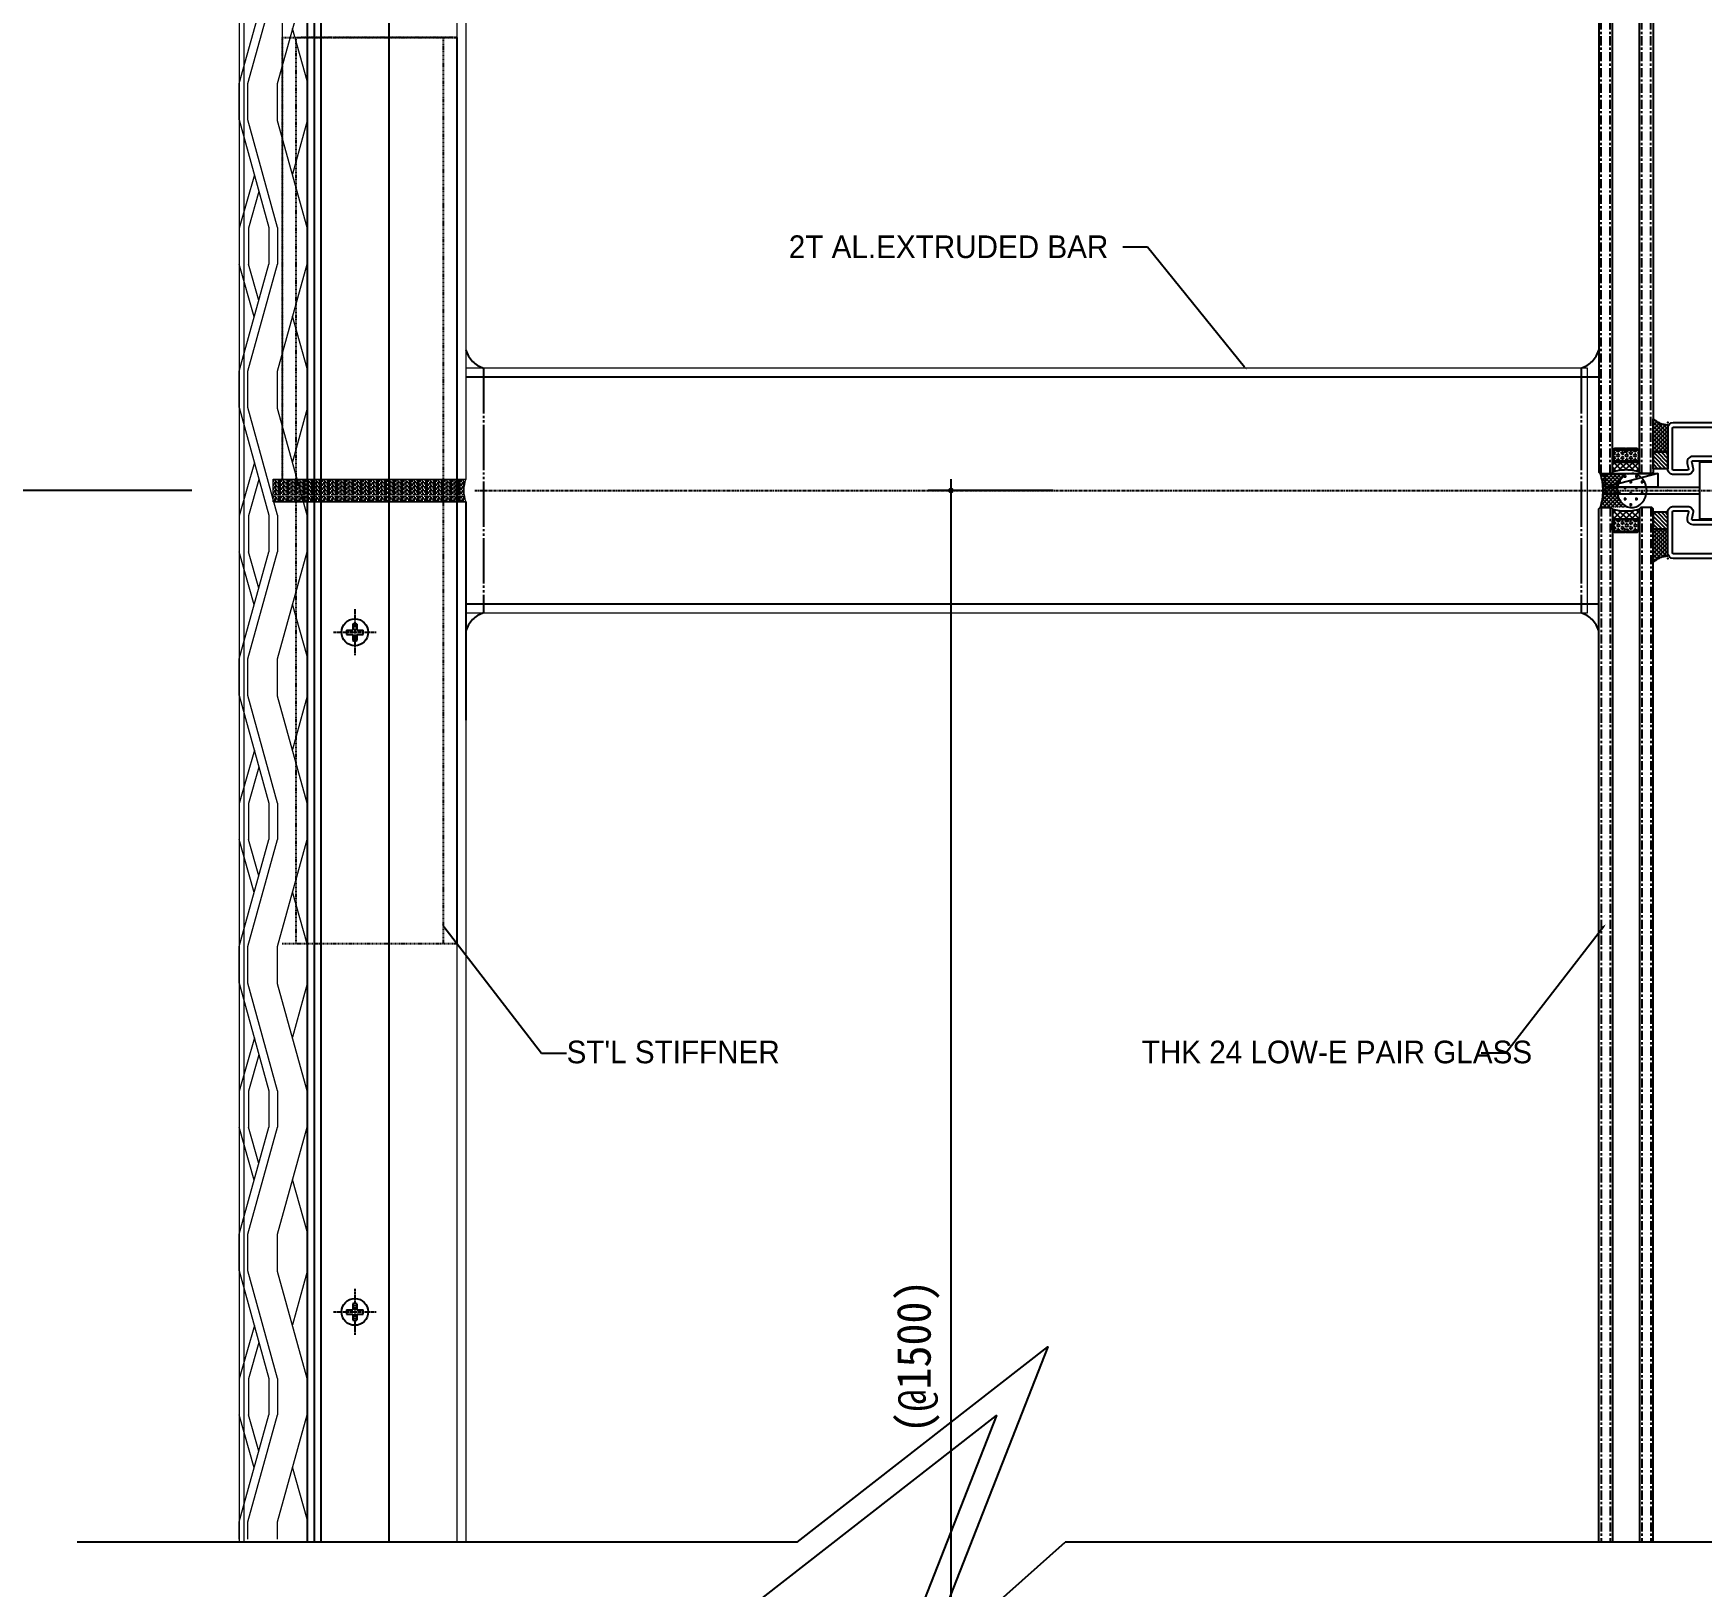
# Model space of a CAD drawing. Header units: millimetres. Extents: x 1664 to 41320, y 4122 to 31095.
# Drawn here: x 7236 to 7972, y 5581 to 6267 of the extents above; entities that cross this region are included whole.
import ezdxf
from ezdxf import colors
from ezdxf.entities.mleader import LeaderData, LeaderLine
from ezdxf.math import Vec2, Vec3

# ---------------------------------------------------------------- set-up
doc = ezdxf.new("R2010")
doc.units = ezdxf.units.MM
for name, pattern in [('CENTER', [7, 4, -1, 1, -1]), ('PHANTOM', [25, 20, -1, 1, -1, 1, -1]), ('단면도_X-REF$0$HID', [2, 1.1, -0.9])]:
    doc.linetypes.add(name, pattern=pattern)
doc.layers.get('DEFPOINTS').update_dxf_attribs({"color": 150})
for name, color, linetype in [('00 GLASS', 4, 'Continuous'), ('3', 3, 'Continuous'), ('6', 6, 'PHANTOM'), ('AL-sheet', 6, 'Continuous'), ('Bolt', 1, 'Continuous'), ('CENTER', 1, 'CENTER'), ('R_S_H', 241, 'Continuous'), ('SE', 2, 'Continuous'), ('단면도_X-REF$0$HIDDEN', 8, '단면도_X-REF$0$HID'), ('진6_유리선', 3, 'Continuous'), ('진7_코킹선', 161, 'Continuous')]:
    doc.layers.add(name, color=color, linetype=linetype)
doc.styles.add('HY헤드라인M', font='H2HDRM.TTF')
doc.styles.add('돋움체', font='')
doc.styles.get('돋움체').set_extended_font_data('DotumChe')
doc.dimstyles.new('NDIM', dxfattribs={"dimscale": 5, "dimtxt": 3, "dimasz": 1.5, "dimexe": 2, "dimexo": 5, "dimgap": 1, "dimtad": 1, "dimdec": 0, "dimrnd": 0.25, "dimzin": 0, "dimdsep": 46, "dimlunit": 6, "dimtxsty": '돋움체', "dimblk1": '_CIDOT', "dimblk2": '_CIDOT', "dimsah": 1, "dimcen": 5, "dimclrd": 7, "dimclre": 7, "dimclrt": 3, "dimadec": 0, "dimazin": 0, "dimtfac": 1, "dimtdec": 0, "dimtix": 1, "dimtmove": 2, "dimatfit": 1, "dimfxl": 1, "dimtolj": 1, "dimtzin": 0, "dimarcsym": 0})
pattern_1 = [(314.999999999999, (7249.622405155398, 5207.884066295988), (-0.8838834764831992, -0.8838834764831695), [])]
pattern_2 = [(314.999999999999, (8105.129495429061, 6115.558848370511), (0.8838834764831993, 0.8838834764831691), []), (44.99999999999903, (8105.129495429061, 6115.558848370511), (-0.8838834764831691, 0.8838834764831993), [])]

# ---------------------------------------------------------------- blocks, each defined once
blk = doc.blocks.new('Roll-150')
at = {"color": 4}
for p, q in [((-78.89783990260914, 28.00000000180444), (-81.41297573223709, 30.00000000180444)), ((-77.32126314542256, 28.00000000180444), (-79.83639897505054, 30.00000000180444)), ((-127.0000000004656, -0.3367001001024619), (-129.0000000004656, 1.253671263868454)), ((-127.0000000004656, -1.590371363970916), (-129.0000000004656, 0)), ((0, -0.3367001001024619), (-2, 1.253671263868454)), ((0, -1.590371363970916), (-2, 0)), ((-81.41297573223709, -30.00000000180444), (-83.9281115618651, -28.00000000180444)), ((-79.83639897505054, -30.00000000180444), (-82.35153480467852, -28.00000000180444))]:
    blk.add_line(p, q, dxfattribs=at)
for points in [[(-150.0000000004656, -9.499999999941792, -0.4142135623743738), (-147.5000000004656, -6.999999999941792), (-141.3433306654915, -7, -0.4892021726990795), (-138.920489031123, -10.11631032370496), (-139.4954852893715, -12.37673793709837, 0.4892021727106832), (-139.0109169625211, -13.00000000186264), (-130.5000000004656, -13.00000000180444, 0.4142135623730951), (-130.0000000004656, -12.50000000180444), (-130.0000000004656, -8.53553390596062, -0.1989123673714676), (-129.2677669534459, -6.767766953038517), (-129.1464466098696, -6.646446609403938, 0.1989123673729725), (-129.0000000004656, -6.292893218807876), (-129.0000000004656, 0), (-129.0000000004656, 6.292893218807876, 0.1989123673729724), (-129.1464466098696, 6.646446609403938), (-129.2677669534459, 6.767766953038517, -0.1989123673725373), (-130.0000000004656, 8.53553390596062), (-130.0000000004656, 12.50000000174623, 0.4142135623730951), (-130.5000000004656, 13.00000000174623), (-139.0109169625211, 13.00000000174623, 0.4892021727106829), (-139.4954852893715, 12.37673793698195), (-138.920489031123, 10.11631032376317, -0.4892021727007652), (-141.3433306654915, 7.000000000058208), (-147.5000000004656, 7, -0.4142135623748001), (-150.0000000004656, 9.5), (-150.0000000004656, 27.50000000174623, -0.4142135623730951), (-147.5000000004656, 30.00000000174623), (-2.5, 30.00000000180444, -0.4142135623730951), (0, 27.50000000180444), (0, -27.50000000180444, -0.4142135623730951), (-2.5, -30.00000000180444), (-147.5000000004656, -30.00000000180444, -0.4142135623730951), (-150.0000000004656, -27.50000000180444)], [(-148.0000000004656, -9.499999999941792, -0.4142135623730951), (-147.5000000004656, -8.999999999941792), (-141.3433306654915, -8.999999999941792, -0.4892021727106832), (-140.8587623386411, -9.623262064706068), (-141.4337585968896, -11.88368967809947, 0.4892021727007651), (-139.0109169625211, -15.00000000180444), (-130.5000000004656, -15.00000000180444, 0.4142135623730951), (-128.0000000004656, -12.50000000180444), (-128.0000000004656, -8.53553390590241, -0.1989123673769838), (-127.8535533910617, -8.181980515364558), (-127.7322330474853, -8.060660171729976, 0.1989123673741419), (-127.0000000004656, -6.292893218807876), (-127.0000000004656, 0), (-127.0000000004656, 6.292893218807876, 0.1989123673730721), (-127.7322330474853, 8.060660171729976), (-127.8535533910617, 8.181980515364558, -0.1989123673729725), (-128.0000000004656, 8.53553390596062), (-128.0000000004656, 12.50000000174623, 0.4142135623730951), (-130.5000000004656, 15.00000000174623), (-139.0109169625211, 15.00000000174623, 0.4892021726987021), (-141.4337585967732, 11.88368967809947), (-140.8587623386411, 9.623262064706068, -0.4892021727275434), (-141.3433306654915, 9), (-147.5000000004656, 9, -0.4142135623730951), (-148.0000000004656, 9.5), (-148.0000000004656, 27.50000000180444, -0.4142135623730951), (-147.5000000004656, 28.00000000180444), (-2.5, 28.00000000180444, -0.4142135623730951), (-2, 27.50000000180444), (-2, -27.50000000180444, -0.4142135623730951), (-2.5, -28.00000000180444), (-147.5000000004656, -28.00000000180444, -0.4142135623730951), (-148.0000000004656, -27.50000000180444)]]:
    blk.add_lwpolyline(points, format="xyb", close=True)
for p in [(-150.0000000004656, 30.00000000174623), (0, 30.00000000180444), (-150.0000000004656, -1.8626451e-09), (-150.0000000004656, -30.00000000186265), (0, -30.00000000180444)]:
    blk.add_point(p)
blk = doc.blocks.new('*X30')
at = {"color": 0}
for p, q in [((17818.89981934505, 2697.128951971457), (17818.49760303383, 2696.896732275897)), ((17818.89981550658, 2695.878954787348), (17818.49760303382, 2696.111172266768)), ((17819.44108138409, 2696.816454787582), (17818.89981550672, 2697.128954787582)), ((17819.44108522256, 2696.191451971226), (17818.89981934519, 2695.878951971225)), ((17819.98235110006, 2695.253951970994), (17819.4410852227, 2694.941451970994)), ((17819.44108574232, 2696.816456703626), (17819.44108574232, 2696.191456703626)), ((17819.44108574232, 2694.941456703626), (17819.44108574232, 2694.316456703627)), ((17819.98234726158, 2697.753954787815), (17819.69236575366, 2697.921375689473)), ((17820.52361313868, 2694.941454787348), (17819.98234726132, 2695.253954787347)), ((17820.27233748578, 2697.921375689475), (17819.98235109979, 2697.753951971457)), ((17821.06487901618, 2695.878954787583), (17820.52361313882, 2696.191454787582)), ((17821.06488285465, 2697.128951971225), (17820.52361697729, 2696.816451971225)), ((17820.52361749733, 2696.816456703626), (17820.52361749733, 2696.191456703626)), ((17820.52361749733, 2694.941456703626), (17820.52361749733, 2694.316456703627)), ((17821.60614489368, 2696.816454787815), (17821.06487901632, 2697.128954787815)), ((17821.60614873216, 2696.191451970994), (17821.0648828548, 2695.878951970994)), ((17821.60614925232, 2696.816456703626), (17821.60614925232, 2696.191456703626)), ((17822.14741460965, 2695.253951970759), (17821.60614873229, 2694.941451970759)), ((17821.60614925232, 2694.941456703626), (17821.60614925232, 2694.316456703627)), ((17822.14741077118, 2697.753954788046), (17821.85742926366, 2697.92137568947)), ((17822.68867664828, 2694.941454787582), (17822.1474107709, 2695.253954787582)), ((17822.43740099579, 2697.921375689475), (17822.14741460938, 2697.753951971225)), ((17823.22994252577, 2695.878954787815), (17822.68867664841, 2696.191454787815)), ((17823.22994636425, 2697.128951970994), (17822.68868048689, 2696.816451970994)), ((17822.68868100732, 2696.816456703626), (17822.68868100732, 2696.191456703626)), ((17822.68868100732, 2694.941456703626), (17822.68868100732, 2694.316456703627)), ((17823.49760303382, 2696.974420921752), (17823.22994252591, 2697.128954788046)), ((17823.49760303383, 2696.033483620913), (17823.22994636438, 2695.878951970759)), ((17818.89981934545, 2693.37895197076), (17818.49760303383, 2693.146732274965)), ((17818.89981934587, 2689.628951970056), (17818.49760303383, 2689.396732274029)), ((17818.89981550578, 2688.378954785947), (17818.49760303383, 2688.611172264899)), ((17819.44108138368, 2693.066454786882), (17818.89981550632, 2693.378954786882)), ((17819.44108138328, 2689.31645478618), (17818.89981550591, 2689.62895478618)), ((17819.44108522337, 2688.691451969825), (17818.899819346, 2688.378951969824)), ((17819.98234726119, 2694.003954787115), (17819.44108138382, 2694.316454787115)), ((17819.98234726078, 2690.253954786413), (17819.44108138342, 2690.566454786413)), ((17819.98235110046, 2691.503951970293), (17819.4410852231, 2691.191451970293)), ((17819.98235110087, 2687.753951969593), (17819.4410852235, 2687.441451969593)), ((17819.44108574232, 2693.066456703626), (17819.44108574232, 2692.921375689475)), ((17819.44108574232, 2691.191456703626), (17819.44108574232, 2690.566456703626)), ((17819.44108574232, 2689.316456703626), (17819.44108574232, 2688.691456703626)), ((17819.44108574232, 2687.441456703626), (17819.44108574232, 2686.921375689475)), ((17820.52361313827, 2691.191454786647), (17819.98234726092, 2691.503954786647)), ((17820.52361313787, 2687.441454785947), (17819.98234726051, 2687.753954785947)), ((17820.52361697756, 2694.31645197076), (17819.98235110019, 2694.003951970759)), ((17820.52361697796, 2690.566451970056), (17819.9823511006, 2690.253951970057)), ((17821.06487901578, 2692.128954786881), (17820.52361313841, 2692.441454786882)), ((17821.06487901537, 2688.37895478618), (17820.52361313801, 2688.691454786181)), ((17821.06488285506, 2693.378951970526), (17820.52361697769, 2693.066451970527)), ((17820.52361749733, 2693.066456703626), (17820.52361749733, 2692.441456703627)), ((17820.52361749733, 2691.191456703626), (17820.52361749733, 2690.566456703626)), ((17821.06488285546, 2689.628951969825), (17820.5236169781, 2689.316451969825)), ((17820.52361749733, 2689.316456703626), (17820.52361749733, 2688.691456703626)), ((17820.52361749733, 2687.441456703626), (17820.52361749733, 2686.921375689475)), ((17821.60614489328, 2693.066454787115), (17821.0648790159, 2693.378954787115)), ((17821.60614489288, 2689.316454786413), (17821.06487901551, 2689.628954786412)), ((17821.60614873256, 2692.441451970293), (17821.0648828552, 2692.128951970293)), ((17821.60614873296, 2688.691451969593), (17821.0648828556, 2688.378951969593)), ((17822.14741077078, 2694.003954787348), (17821.60614489341, 2694.316454787348)), ((17822.14741077037, 2690.253954786647), (17821.60614489301, 2690.566454786647)), ((17821.60614925232, 2693.066456703626), (17821.60614925232, 2692.441456703627)), ((17822.14741461006, 2691.503951970056), (17821.60614873269, 2691.191451970056)), ((17821.60614925232, 2691.191456703626), (17821.60614925232, 2690.566456703626)), ((17821.60614925232, 2689.316456703626), (17821.60614925232, 2688.691456703626)), ((17822.14741461046, 2687.753951969359), (17821.6061487331, 2687.441451969359)), ((17821.60614925232, 2687.441456703626), (17821.60614925232, 2686.921375689475)), ((17822.68867664787, 2691.191454786882), (17822.14741077051, 2691.503954786881)), ((17822.68867664747, 2687.44145478618), (17822.14741077011, 2687.75395478618)), ((17822.68868048715, 2694.316451970527), (17822.14741460979, 2694.003951970527)), ((17822.68868048756, 2690.566451969826), (17822.1474146102, 2690.253951969824)), ((17823.22994252537, 2692.128954787115), (17822.68867664801, 2692.441454787115)), ((17823.22994252497, 2688.378954786413), (17822.68867664761, 2688.691454786413)), ((17823.22994636465, 2693.378951970293), (17822.68868048729, 2693.066451970293)), ((17823.22994636506, 2689.628951969593), (17822.68868048769, 2689.316451969593)), ((17822.68868100732, 2693.066456703626), (17822.68868100732, 2692.441456703627)), ((17822.68868100732, 2691.191456703626), (17822.68868100732, 2690.566456703626)), ((17822.68868100732, 2689.316456703626), (17822.68868100732, 2688.691456703626)), ((17822.68868100732, 2687.441456703626), (17822.68868100732, 2686.921375689475)), ((17823.49760303382, 2693.224420920821), (17823.22994252551, 2693.378954787348)), ((17823.49760303383, 2689.474420919885), (17823.22994252511, 2689.628954786647)), ((17823.49760303383, 2692.283483619978), (17823.22994636479, 2692.128951970057)), ((17823.49760303383, 2688.533483619046), (17823.22994636519, 2688.378951969359))]:
    blk.add_line(p, q, dxfattribs=at)
blk = doc.blocks.new('*X31')
at = {"color": 0}
for p, q in [((17827.57475496673, 2694.634369387332), (17823.78774866458, 2698.421375689475)), ((17824.91285414378, 2698.421375689472), (17823.9552285888, 2697.463750134496)), ((17827.56450457323, 2698.421375689472), (17823.99760303383, 2694.854474150068)), ((17827.77739058635, 2695.98261127314), (17823.99760303383, 2692.202823720621)), ((17827.45091517883, 2692.106558745776), (17823.99760303383, 2695.559870890778)), ((17827.96934567328, 2696.891429110227), (17826.43939909403, 2698.421375689477)), ((17827.54854751672, 2690.450467344614), (17823.51945586158, 2686.421375689472)), ((17827.45730693464, 2693.010877191975), (17823.99760303383, 2689.55117329117)), ((17827.71946493806, 2689.186358557094), (17823.99760303383, 2692.908220461326)), ((17827.83279737623, 2686.421375689477), (17823.99760303383, 2690.256570031877)), ((17825.18114694678, 2686.421375689477), (17823.99760303383, 2687.604919602427)), ((17827.91913492164, 2688.169404320085), (17826.17110629103, 2686.421375689475))]:
    blk.add_line(p, q, dxfattribs=at)
blk = doc.blocks.new('ex-m')
at = {"color": 1, "linetype": 'Continuous', "lineweight": 5}
for p, q in [((592109.9941408614, -469713.6707976235), (592107.0540261461, -469713.6707979612)), ((592125.7272626578, -469713.6707958157), (592109.9941410655, -469718.0457954954)), ((592109.9941408614, -469713.6707976235), (592117.8607018617, -469715.8582956556)), ((592125.7272626578, -469713.6707958157), (592131.1052517401, -469713.6707951979)), ((592146.8383737407, -469718.0457912622), (592131.1052517401, -469713.6707951979)), ((592146.447244298, -469713.6707934351), (592138.7762481209, -469715.8582932526)), ((592149.3873590132, -469713.6707930973), (592146.447244298, -469713.6707934351)), ((592109.9941410655, -469718.0457954954), (592107.05402635, -469718.0457958332)), ((592125.7272628619, -469718.0457936878), (592109.8830301595, -469722.4207933802)), ((592125.7272628619, -469718.0457936878), (592131.105251944, -469718.0457930699)), ((592146.8383739445, -469722.4207891343), (592131.105251944, -469718.0457930699)), ((592149.3873592172, -469718.0457909694), (592146.8383737407, -469718.0457912622)), ((592109.8830302178, -469723.6707927723), (592125.7272629202, -469719.2957930798)), ((592117.96095387, -469721.4402705275), (592125.7828186791, -469723.6707909455)), ((592120.4319609819, -469720.7837368156), (592125.7828186157, -469722.3096129969)), ((592125.7272629202, -469719.2957930798), (592131.1052520022, -469719.2957924619)), ((592146.8383740028, -469723.6707885263), (592131.1052520022, -469719.2957924619)), ((592136.4561096344, -469720.7837349746), (592131.1052521429, -469722.3096123855)), ((592138.8727999473, -469721.4557573874), (592131.1052522064, -469723.670790334)), ((592109.8830301595, -469722.4207933802), (592107.0540265541, -469722.4207937053)), ((592109.8830302178, -469723.6707927723), (592107.0540266123, -469723.6707930973)), ((592125.7828186157, -469722.3096129969), (592128.3607020468, -469722.3096127008)), ((592125.7828186791, -469723.6707909455), (592128.3607021103, -469723.6707906493)), ((592128.3607020468, -469722.3096127008), (592131.1052521429, -469722.3096123855)), ((592128.3607021103, -469723.6707906493), (592131.1052522064, -469723.670790334)), ((592149.3873594211, -469722.4207888414), (592146.8383739445, -469722.4207891343)), ((592149.3873594793, -469723.6707882335), (592146.8383740028, -469723.6707885263))]:
    blk.add_line(p, q, dxfattribs=at)
blk = doc.blocks.new('ST63')
at = {"layer": 'CENTER', "ltscale": 0.2}
for p, q in [((0, 10.14503730471006), (0, -10.14503730471006)), ((-9.394552874501187, 0), (9.39455287450164, 0))]:
    blk.add_line(p, q, dxfattribs=at)
at = {"layer": 'R_S_H'}
for p, q in [((-3.61301794071187, 0.9342934927553868), (-0.9342934927553868, 0.9342934927553868)), ((-0.9342934927553868, 3.61301794071187), (-0.9342934927553868, 0.9342934927553868)), ((0.9342934927553868, 3.61301794071187), (0.9342934927553868, 0.9342934927553868)), ((0.9342934927553868, 0.9342934927553868), (3.61301794071187, 0.9342934927553868)), ((-3.61301794071187, -0.9342934927553868), (-0.9342934927553868, -0.9342934927553868)), ((-0.9342934927553868, -0.9342934927553868), (-0.9342934927553868, -3.61301794071187)), ((0.9342934927553868, -0.9342934927553868), (0.9342934927553868, -3.61301794071187)), ((0.9342934927553868, -0.9342934927553868), (3.61301794071187, -0.9342934927553868))]:
    blk.add_line(p, q, dxfattribs=at)
blk.add_circle((0, 0), 5.917192120781977, dxfattribs=at)
for start, end in [(165.5014340777213, 194.4985659222786), (75.5014340776831, 104.4985659223169), (345.5014340777214, 14.49856592227865), (255.5014340776831, 284.4985659223169)]:
    blk.add_arc((0, 0), 3.731863203617002, start, end, dxfattribs=at)
blk = doc.blocks.new('_CIDOT')
at = {"color": 0, "linetype": 'ByBlock'}
blk.add_line((2, 0), (-1, 0), dxfattribs=at)
at = {"color": 0, "linetype": 'ByBlock', "const_width": 0.5}
blk.add_lwpolyline([(-0.25, 0, 1), (0.25, 0, 1)], format="xyb", close=True, dxfattribs=at)
blk = doc.blocks.new('*D46')
at = {"color": 7, "lineweight": -2, "transparency": 16777216}
for p, q in [((7301.629494246368, 6333.820323788041), (7179.237255739175, 6333.820323788041)), ((7305.639194246363, 6064.958848559243), (7179.237255739175, 6064.958848559243))]:
    blk.add_line(p, q, dxfattribs=at)
at = {"color": 7, "linetype": 'ByBlock', "lineweight": -2, "transparency": 16777216}
blk.add_line((7189.237255739175, 6067.458848559243), (7189.237255739175, 6331.320323788041), dxfattribs=at)
at = {"layer": 'DEFPOINTS', "color": 0, "transparency": 16777216}
for p in [(7189.237255739175, 6333.820323788041), (7326.629494246368, 6333.820323788041), (7330.639194246363, 6064.958848559243)]:
    blk.add_point(p, dxfattribs=at)
at = {"color": 7, "lineweight": -2, "transparency": 16777216, "xscale": 2.5, "yscale": 2.5, "zscale": 2.5}
for p, rotation in [((7189.237255739175, 6333.820323788041), 90), ((7189.237255739175, 6064.958848559243), 270)]:
    blk.add_blockref('_CIDOT', p, dxfattribs=dict(at, rotation=rotation))
at = {"color": 3, "transparency": 16777216, "insert": (7176.477601944233, 6199.389586173644), "char_height": 15, "attachment_point": 5, "rotation": 90, "style": '돋움체'}
blk.add_mtext('\\A1;MODULE DIM.', dxfattribs=at)
blk = doc.blocks.new('*D48')
at = {"color": 7, "lineweight": -2, "transparency": 16777216}
for p, q in [((7305.639194246363, 6064.958848559243), (7179.237255739175, 6064.958848559243)), ((7305.639194246363, 5300.384668042014), (7179.237255739175, 5300.384668042014))]:
    blk.add_line(p, q, dxfattribs=at)
at = {"color": 7, "linetype": 'ByBlock', "lineweight": -2, "transparency": 16777216}
blk.add_line((7189.237255739175, 6062.458848559243), (7189.237255739175, 5302.884668042014), dxfattribs=at)
at = {"layer": 'DEFPOINTS', "color": 0, "transparency": 16777216}
for p in [(7330.639194246363, 6064.958848559243, 14968.37127104608), (7189.237255739175, 5300.384668042014), (7330.639194246363, 5300.384668042014, 14968.37127104608)]:
    blk.add_point(p, dxfattribs=at)
at = {"color": 7, "lineweight": -2, "transparency": 16777216, "xscale": 2.5, "yscale": 2.5, "zscale": 2.5}
for p, rotation in [((7189.237255739175, 6064.958848559243), 90), ((7189.237255739175, 5300.384668042014), 270)]:
    blk.add_blockref('_CIDOT', p, dxfattribs=dict(at, rotation=rotation))
at = {"color": 3, "transparency": 16777216, "insert": (7174.799838961545, 5682.67175830063), "char_height": 15, "attachment_point": 5, "rotation": 90, "style": '돋움체'}
blk.add_mtext('\\A1;MODULE DIM.(2925)', dxfattribs=at)
blk = doc.blocks.new('15CAUK')
at = {"layer": '6'}
h = blk.add_hatch(dxfattribs=at)
h.set_pattern_fill('ANSI37', color=256, scale=10, angle=270, style=0)
h.set_pattern_definition([(315, (-39.66421960466336, -3.6e-15), (0.8838834764831845, 0.8838834764831842), []), (45, (-39.66421960466336, -3.6e-15), (-0.8838834764831842, 0.8838834764831845), [])])
edge = h.paths.add_edge_path()
edge.add_line((7.499999998478912, -14.00000000301921), (7.499999998478912, -3.552713678800501e-15))
edge.add_ellipse((-1.42e-14, -3.6e-15), major_axis=(-7.499999998457496, 5.820769999999998e-11), ratio=0.8632816334245491, start_angle=0, end_angle=180, ccw=False)
edge.add_line((-7.499999999017353, -3.6e-15), (-7.499999999017353, -14.00000000301921))
edge.add_arc((-2.692246e-10, -37.87538817170126), 25.02567002472591, 72.56087857195558, 107.4391214280443, ccw=False)
h = blk.add_hatch(dxfattribs=at)
h.set_pattern_fill('CROSS', color=256, scale=10, style=0)
h.set_pattern_definition([(0, (-9874.389388353935, -462481.7289213051), (2.5, 2.5), [1.25, -3.75]), (90, (-9873.764388353935, -462482.3539213052), (-2.499999999999999, 2.5), [1.25, -3.75])])
edge = h.paths.add_edge_path()
edge.add_ellipse((0, 0), major_axis=(-7.499999998457496, 5.820769999999998e-11), ratio=0.8632816334245491, start_angle=0, end_angle=360)
blk.add_arc((-2.692116e-10, -37.87538817170125), 25.02567002472591, 72.56087857195564, 107.4391214280443, dxfattribs=at)
blk.add_ellipse((0, 0), major_axis=(-7.499999998457496, 5.820769999999998e-11), ratio=0.8632816334245491, dxfattribs=at)
blk = doc.blocks.new('*D55')
at = {"color": 7, "lineweight": -2, "transparency": 16777216}
for p, q in [((7685.849884083476, 6064.958848559243), (7630.723098873375, 6064.958848559243)), ((7685.849884083884, 5300.384668042014), (7630.723098873375, 5300.384668042014))]:
    blk.add_line(p, q, dxfattribs=at)
at = {"color": 7, "linetype": 'ByBlock', "lineweight": -2, "transparency": 16777216}
blk.add_line((7640.723098873375, 6062.458848559243), (7640.723098873375, 5302.884668042014), dxfattribs=at)
at = {"layer": 'DEFPOINTS', "color": 0, "transparency": 16777216}
for p in [(7710.849884083476, 6064.958848559243, 0.5534517333144322), (7640.723098873375, 5300.384668042014), (7710.849884083884, 5300.384668042014, 0.5534517332853284)]:
    blk.add_point(p, dxfattribs=at)
at = {"color": 7, "lineweight": -2, "transparency": 16777216, "xscale": 2.5, "yscale": 2.5, "zscale": 2.5}
for p, rotation in [((7640.723098873375, 6064.958848559243), 90), ((7640.723098873375, 5300.384668042014), 270)]:
    blk.add_blockref('_CIDOT', p, dxfattribs=dict(at, rotation=rotation))
at = {"color": 3, "transparency": 16777216, "insert": (7626.285682095745, 5682.671758300629), "char_height": 15, "attachment_point": 5, "rotation": 90, "style": '돋움체'}
blk.add_mtext('\\A1;(@1500)', dxfattribs=at)

msp = doc.modelspace()

# ---------------------------------------------------------------- hatches: boundary and pattern name
h = msp.add_hatch()
h.set_pattern_fill('ANSI31', color=3, scale=10, angle=-1.0051e-12, style=0)
h.set_pattern_definition(pattern_1)
h.paths.add_polyline_path([(7950.629494370991, 6074.558848553515), (7950.629494369186, 6081.95884880779), (7957.129494448611, 6081.958848808023), (7957.12949445027, 6074.558848553399)])
h = msp.add_hatch()
h.set_pattern_fill('ANSI31', color=3, scale=10, angle=-1.0051e-12, style=0)
h.set_pattern_definition(pattern_1)
h.paths.add_polyline_path([(7950.629494364763, 6055.358848578009), (7950.629494358156, 6047.958848323851), (7957.12949443758, 6047.958848319427), (7957.129494444071, 6055.358848573935)])
at = {"layer": '6'}
h = msp.add_hatch(dxfattribs=at)
h.set_pattern_fill('ANSI37', color=6, scale=10, angle=-90.000000000001, style=0)
h.set_pattern_definition(pattern_2)
edge = h.paths.add_edge_path()
edge.add_line((7957.129494448785, 6093.958848553189), (7957.129495429061, 6081.958848553539))
edge.add_line((7957.129495429061, 6081.958848553539), (7950.629495349694, 6081.958848553306))
edge.add_line((7950.629495349694, 6081.958848553306), (7950.629494188481, 6096.623978948632))
edge.add_arc((7957.663735501363, 6104.520819079891), 10.57547327102274, 228.3064179972817, 267.1043573254035)
h = msp.add_hatch(dxfattribs=at)
h.set_pattern_fill('ANSI37', color=6, scale=10, angle=-90.000000000001, style=0)
h.set_pattern_definition(pattern_2)
edge = h.paths.add_edge_path()
edge.add_line((7957.129494429955, 6035.958848574144), (7957.129495418088, 6047.958848573795))
edge.add_line((7957.129495418088, 6047.958848573795), (7950.629495338664, 6047.958848578219))
edge.add_line((7950.629495338664, 6047.958848578219), (7950.629494167963, 6033.293718182893))
edge.add_arc((7957.66373547578, 6025.396878047093), 10.57547327102525, 92.89564263765118, 131.6935819657525, ccw=False)
at = {"layer": 'SE', "lineweight": 13}
h = msp.add_hatch(dxfattribs=at)
h.set_pattern_fill('GOST_WOOD', color=0, scale=0.3, angle=90)
h.set_pattern_definition([(180, (-255847.3918671463, -708565.8274214143), (2e-16, 1.799999999999999), [3, -0.6]), (180, (-255846.7918671463, -708565.2274214143), (2e-16, 1.799999999999999), [1.799999999999999, -0.45, 0.9, -0.45]), (180, (-255845.8918671463, -708564.6274214144), (2e-16, 1.799999999999999), [3, -0.6])])
edge = h.paths.add_edge_path()
edge.add_arc((7440.348233114764, 6064.958848559592), 14.60154873362099, 159.9750426700162, 200.0249573314277)
edge.add_line((7426.629442154266, 6059.958848559243), (7341.62952279027, 6059.958848559243))
edge.add_line((7341.62952279027, 6059.958848559243), (7341.62952279027, 6069.958848559243))
edge.add_line((7341.62952279027, 6069.958848559243), (7426.629442154179, 6069.958848559243))

# ---------------------------------------------------------------- linework, layer by layer
at = {"color": 1, "linetype": 'Continuous', "lineweight": 5}
for p, q in [((7326.62950150399, 6244.660380084246, 6.05686450988891), (7339.754489697207, 6291.859746086357, 6.05686450988891)), ((7330.379499679966, 6244.660380259334, 6.05686450988891), (7343.504487873182, 6291.85974626098, 6.05686450988891)), ((7343.504493296477, 6244.660380870864, 6.05686450988891), (7356.629481489199, 6291.859746872742, 6.05686450988891)), ((7356.629486777656, 6245.833769199151, 6.05686450988891), (7350.06698732507, 6268.846757730065, 6.05686450988891)), ((7326.62950238246, 6237.013423654895, 6.05686450988891), (7326.62950150399, 6244.660380084246, 6.05686450988891)), ((7330.379500558669, 6237.013423829751, 6.05686450988891), (7330.379499679966, 6244.660380259334, 6.05686450988891)), ((7343.504494174686, 6237.013424441513, 6.05686450988891), (7343.504493296477, 6244.660380870864, 6.05686450988891)), ((7356.629487790993, 6237.013425053392, 6.05686450988891), (7356.629486777656, 6245.833769199151, 6.05686450988891))]:
    msp.add_line(p, q, dxfattribs=at)
at = {"color": 3}
msp.add_line((7952.629494370991, 6072.458848558661, -2.439320819953275), (7929.629494384757, 6066.458848554819, -2.439320819953275), dxfattribs=at)
at = {"color": 1, "linetype": 'CENTER', "ltscale": 0.3}
msp.add_line((7430.629494373872, 6064.958848559127, 0.5534517332731781), (8310.401249545987, 6064.958848559127, 0.5534517332731781), dxfattribs=at)
at = {"color": 8}
for p, q in [((7572.823729769687, 5600.647040169166, -2.765657166203645), (7255.093093724758, 5600.647040169166, -2.439320819953275)), ((8310.401249545987, 5600.647040168817, -4.03373525560317), (7691.146461532462, 5600.647040169166, -2.969083192083276))]:
    msp.add_line(p, q, dxfattribs=at)
at = {"color": 3, "elevation": -2.439320819953275}
for points in [[(7950.629494370991, 6074.558848553515), (7950.629494369186, 6081.95884880779), (7957.129494448611, 6081.958848808023), (7957.12949445027, 6074.558848553399)], [(7929.629494370874, 6072.458848558661), (7952.629494370991, 6072.458848558661), (7952.629494371165, 6066.458848553539), (7929.629494371165, 6066.458848556333)], [(7950.629494364763, 6055.358848578009), (7950.629494358156, 6047.958848323851), (7957.12949443758, 6047.958848319427), (7957.129494444071, 6055.358848573935)]]:
    msp.add_lwpolyline(points, close=True, dxfattribs=at)
at = {"color": 8, "elevation": -2.793629926679326}
for points in [[(7572.823729769687, 5600.647040169166), (7683.549588508158, 5686.919080393101), (7627.415310943685, 5543.971257748028), (7691.146461532462, 5600.647040169166)], [(7548.792599378485, 5569.246143270579), (7660.897196781687, 5656.592427568223), (7602.831846412078, 5508.727063185248), (7670.884733229683, 5569.246143270579)]]:
    msp.add_lwpolyline(points, dxfattribs=at)
at = {"layer": '00 GLASS', "elevation": -2.439320819953275}
for points in [[(7926.629494371107, 6333.820323788041), (7926.629494370991, 6073.058848558871), (7927.229494371113, 6072.458848558545), (7932.029494370781, 6072.458848558661), (7932.629494370991, 6073.058848558521), (7932.629494370874, 6333.820323788041)], [(7950.629494371282, 6333.820323788041), (7950.629494370874, 6073.058848558871), (7950.029494370869, 6072.458848558661), (7945.229494370968, 6072.458848558661), (7944.629494370991, 6073.058848558871), (7944.629494370991, 6333.820323788041)], [(7926.629494370991, 5600.647040169166), (7926.629494370991, 6056.858848558684), (7927.229494371113, 6057.458848558661), (7932.029494370781, 6057.458848558661), (7932.629494370991, 6056.858848558801), (7932.629494370991, 5600.647040169166)], [(7950.629494371107, 5600.647040169166), (7950.629494370874, 6056.858848558684), (7950.029494370869, 6057.458848558661), (7945.229494370968, 6057.458848558661), (7944.629494370991, 6056.858848558684), (7944.629494370991, 5600.647040169166)]]:
    msp.add_lwpolyline(points, dxfattribs=at)
at = {"layer": '3', "color": 3}
for p, q in [((7422.639194245869, 6264.958848559127, 6.05686450988891), (7422.639194246305, 5864.958848559243, 6.05686450988891)), ((7926.629494370991, 6114.958848559592, 6.05686450988891), (7426.639194246363, 6114.95884855901, 6.05686450988891)), ((7929.629494384757, 6066.458848554819, -2.439320819953275), (7929.629494384757, 6063.458848558777, -2.439320819953275)), ((7426.639194246363, 6014.958848558777, 6.056864509883453), (7926.629494370991, 6014.958848559243, 6.056864509883453))]:
    msp.add_line(p, q, dxfattribs=at)
at = {"layer": '3', "color": 0}
msp.add_line((7426.629442154266, 6059.958848559476, 6.944565052114411), (7426.629442154266, 5963.521121411064, 7.176788697261728), dxfattribs=at)
at = {"layer": '3', "color": 3, "elevation": -2.439320819953275}
msp.add_lwpolyline([(7971.129494426754, 6052.458848601851), (7977.129494403791, 6052.458848601851), (7977.129494430596, 6077.458848601967), (7971.129494453471, 6077.458848601967)], close=True, dxfattribs=at)
for points in [[(7929.629494384757, 6066.458848554819), (7971.129494444507, 6066.458848554819)], [(7929.629494384699, 6063.458848558777), (7971.129494435863, 6063.458848558545)]]:
    msp.add_lwpolyline(points, dxfattribs=at)
at = {"layer": '6'}
for p, q in [((7434.461403981502, 6118.95884855901, 6.05686450988891), (7434.461403981677, 6010.958848558777, 6.056864509925508)), ((7918.807284635794, 6118.958848559476, 6.056864509897423), (7918.807284635794, 6010.958848559243, 0.163699040802301))]:
    msp.add_line(p, q, dxfattribs=at)
at = {"layer": '6', "color": 6, "elevation": -2.439320819953275}
for points in [[(7957.129494448785, 6093.958848553189), (7957.129495429061, 6081.958848553539), (7950.629495349694, 6081.958848553306), (7950.629494188481, 6096.623978948632, 0.170923876273596)], [(7957.129494429955, 6035.958848574144), (7957.129495418088, 6047.958848573795), (7950.629495338664, 6047.958848578219), (7950.629494167963, 6033.293718182893, -0.170923876273596)]]:
    msp.add_lwpolyline(points, format="xyb", close=True, dxfattribs=at)
at = {"layer": '6'}
for centre, radius, start, end in [((7438.055317345872, 6130.320117236293, 6.05686450988891), 11.91615035281321, 196.6570067514636, 252.4462596041434), ((7915.213371271366, 6130.320117236759, 6.056864509897423), 11.91615035281321, 287.5537403958567, 343.3429932485364), ((7938.629494370991, 6054.570879049195, -2.439320819953275), 19.43720701599341, 72.01991984787875, 107.9800801552856), ((7938.629494370991, 6075.34681806801, -2.439320819953275), 19.43720701599341, 252.0199198447144, 287.9800801521212), ((7438.055317345988, 5999.597579881611, 6.056864509925508), 11.91615035281321, 107.5537403958566, 163.3429932485364), ((7915.213371271482, 5999.597579881844, 0.163699040802301), 11.91615035281321, 16.65700675146362, 72.44625960414339)]:
    msp.add_arc(centre, radius, start, end, dxfattribs=at)
at = {"layer": 'AL-sheet', "ltscale": 110}
msp.add_line((7356.629448178875, 6333.820323788157, 6.05686450988891), (7356.629519623802, 5600.647040169166, 6.05686450988891), dxfattribs=at)
at = {"layer": 'Bolt'}
for p, q in [((7359.62947319938, 6333.820323788157, 6.219620652448285), (7359.62947319938, 5600.647040169166, 6.219620652448285)), ((7362.62947319938, 6333.820323788157, 6.219620652448285), (7362.629473199264, 5600.647040169166, 6.219620652448285)), ((7392.629504244174, 6333.820323788157, 6.219620652448285), (7392.629504244058, 5600.647040169166, 6.219620652448285))]:
    msp.add_line(p, q, dxfattribs=at)
at = {"layer": 'SE', "color": 0, "lineweight": 13}
for p, q in [((7326.629494246368, 6333.820323788041, 6.05686450988891), (7326.629494246368, 5600.647040169166, 6.05686450988891)), ((7328.629465702263, 6333.820323788041, 6.05686450988891), (7328.629465702263, 5600.647040169166, 6.05686450988891)), ((7345.629662005795, 6333.820323788041, 6.05686450988891), (7345.629662005795, 6069.958848559243, 6.05686450988891)), ((7422.639194246305, 6333.820323788041, 6.05686450988891), (7422.639194246305, 5600.647040169166, 6.05686450988891)), ((7426.639194246363, 6333.820323788041, 6.05686450988891), (7426.639194246363, 6069.958848559476, 6.05686450988891)), ((7921.629494370991, 6118.958848559476, 6.05686450988891), (7426.639194246363, 6118.95884855901, 6.05686450988891)), ((7921.629494370991, 6010.958848559243, 0.163699040802301), (7921.629494370991, 6118.958848559476, 6.056864509926527)), ((7341.62952279027, 6069.958848559243, 6.05686450988891), (7426.639194246363, 6069.958848559476, 6.05686450988891)), ((7341.62952279027, 6059.958848559243, 6.05686450988891), (7426.639194246363, 6059.958848559243, 6.05686450988891)), ((7426.639194246363, 6059.958848559476, 6.05686450988891), (7426.639194246363, 5600.647040169166, 6.05686450988891)), ((7426.639194246363, 6010.958848558777, 6.056864509883453), (7921.629494370991, 6010.958848559243, 6.056864509883453))]:
    msp.add_line(p, q, dxfattribs=at)
at = {"layer": 'SE', "color": 0, "lineweight": 13, "elevation": 6.05686450988891}
msp.add_lwpolyline([(7426.629442154266, 6059.958848559243), (7341.62952279027, 6059.958848559243), (7341.62952279027, 6069.958848559243), (7426.629442154179, 6069.958848559243)], dxfattribs=at)
at = {"layer": 'SE', "color": 0, "lineweight": 13}
msp.add_arc((7440.357985206891, 6064.958848559592, 6.05686450988891), 14.60154873346714, 159.9750426703714, 200.0249573296286, dxfattribs=at)
at = {"layer": '단면도_X-REF$0$HIDDEN', "ltscale": 0.3}
for p, q in [((7345.629662005795, 6264.958848559127, 6.05686450988891), (7422.639194246363, 6264.958848559127, 6.05686450988891)), ((7345.629662005795, 6264.860843555598, 6.05686450988891), (7345.629662005795, 6069.958848559243, 6.05686450988891)), ((7351.629662005795, 6264.860843555598, 6.05686450988891), (7351.629662005795, 5864.958848559127, 6.05686450988891)), ((7422.639194246305, 6264.958848559127, 6.05686450988891), (7353.62952279027, 6264.958848559243, 6.05686450988891)), ((7416.639194245869, 6264.958848559127, 6.05686450988891), (7416.639194246305, 5864.958848559243, 6.05686450988891)), ((7345.629662005795, 5864.958848559243, 6.05686450988891), (7422.639194246363, 5864.958848559243, 6.05686450988891))]:
    msp.add_line(p, q, dxfattribs=at)
at = {"layer": '진6_유리선', "color": 8, "linetype": 'CENTER'}
for p, q in [((7927.629494370787, 6072.458848558777, -2.439320819953275), (7927.629494371107, 6333.820323788041, -7.467591811385058)), ((7931.629494370991, 6072.458848558777, -2.439320819953275), (7931.629494370991, 6333.820323788041, -7.467591811385058)), ((7945.629494370991, 6072.458848558545, -2.439320819953275), (7945.629494371107, 6333.820323788041, -7.467591811385058)), ((7949.629494370874, 6072.458848558661, -2.439320819953275), (7949.629494370991, 6333.820323788041, -7.467591811385058)), ((7927.629494370787, 6057.458848558545, -2.439320819953275), (7927.629494370874, 5600.647040169166, -4.319949536452813)), ((7931.629494370991, 6057.458848558545, -2.439320819953275), (7931.629494370991, 5600.647040169166, -4.319949536452813)), ((7945.629494370991, 6057.458848558661, -2.439320819953275), (7945.629494370991, 5600.647040169166, -4.319949536453414)), ((7949.629494370874, 6057.458848558661, -2.439320819953275), (7949.629494370874, 5600.647040168817, -4.319949536453594))]:
    msp.add_line(p, q, dxfattribs=at)
at = {"layer": '진7_코킹선', "elevation": -2.439320819953275}
for points in [[(7932.629494370991, 6078.458848558661), (7933.629494370991, 6077.458848558661), (7943.629494370874, 6077.458848558661), (7944.629494370991, 6078.458848558661), (7944.629494370991, 6082.458848558545), (7943.629494370991, 6083.458848558777), (7938.929494370979, 6083.458848558545, 0.4142135623695433), (7938.629494370991, 6083.158848558731, 0.4142135623695433), (7938.329494370973, 6083.458848558545), (7933.629494370991, 6083.458848558545), (7932.629494370874, 6082.458848558777)], [(7932.629494370991, 6051.458848558661), (7933.629494370991, 6052.458848558661), (7943.629494370874, 6052.458848558661), (7944.629494370991, 6051.458848558545), (7944.629494370991, 6047.458848558777), (7943.629494370991, 6046.458848558545), (7938.929494370979, 6046.458848558661, -0.4142135623695433), (7938.629494370991, 6046.758848558824, -0.4142135623695433), (7938.329494370973, 6046.458848558661), (7933.629494370991, 6046.458848558661), (7932.629494370874, 6047.458848558545)]]:
    msp.add_lwpolyline(points, format="xyb", close=True, dxfattribs=at)
for points in [[(7939.129494370991, 6081.958848558661), (7939.129494370991, 6082.958848558661), (7943.42238758977, 6082.958848558661), (7944.129494370991, 6082.251741777469), (7944.129494370991, 6078.665955339737), (7943.42238758977, 6077.958848558777), (7933.836601152183, 6077.958848558777), (7933.129494370874, 6078.66595533997), (7933.129494370874, 6082.251741777585), (7933.836601152067, 6082.958848558661), (7938.129494370991, 6082.958848558661), (7938.129494370991, 6081.958848558545)], [(7939.129494370991, 6047.958848558661), (7939.129494370991, 6046.958848558661), (7943.42238758977, 6046.958848558661), (7944.129494370991, 6047.66595533997), (7944.129494370991, 6051.251741777585), (7943.42238758977, 6051.958848558777), (7933.836601152183, 6051.958848558777), (7933.129494370874, 6051.251741777585), (7933.129494370874, 6047.66595533962), (7933.836601152067, 6046.958848558661), (7938.129494370991, 6046.958848558661), (7938.129494370991, 6047.958848558777)]]:
    msp.add_lwpolyline(points, close=True, dxfattribs=at)

# ---------------------------------------------------------------- block references
at = {"xscale": 3, "yscale": 3, "zscale": 3, "rotation": 270}
for p in [(1416497.641912719, 1782558.175504891, 6.05686450988891), (1416497.641958356, 1782431.175507687, 6.05686450988891), (1416497.641972948, 1782304.175509087, 6.05686450988891), (1416497.641987539, 1782177.175510486, 6.05686450988891), (1416497.64200213, 1782050.175511885, 6.05686450988891)]:
    msp.add_blockref('ex-m', p, dxfattribs=at)
at = {"color": 8}
msp.add_blockref('Roll-150', (8107.129494430596, 6064.958848559243, -2.439320820820935), dxfattribs=at)
at = {"color": 8, "xscale": -1, "rotation": 270}
msp.add_blockref('15CAUK', (7941.229494374082, 6064.958848557846, -2.439320819953275), dxfattribs=at)
at = {"layer": '6', "rotation": 269.999999999999}
msp.add_blockref('*X31', (5246.208118682011, 23901.45900124411, -2.439320819953275), dxfattribs=at)
at = {"layer": '6', "xscale": -1, "rotation": 270.0000000000009}
msp.add_blockref('*X31', (5246.208118682011, -11771.53620482335, -2.439320819953275), dxfattribs=at)
at = {"layer": 'R_S_H', "color": 2, "linetype": 'Continuous'}
for p in [(7377.629488721675, 6002.360143097994, 6.219620652448285), (7377.629488721675, 5702.360143097994, 6.219620652448285)]:
    msp.add_blockref('ST63', p, dxfattribs=at)
at = {"layer": '진7_코킹선', "linetype": 'Continuous', "rotation": 269.999999999999}
msp.add_blockref('*X30', (5246.208118682011, 23901.45900124411, -2.439320819953275), dxfattribs=at)
at = {"layer": '진7_코킹선', "linetype": 'Continuous', "xscale": -1, "rotation": 270.0000000000009}
msp.add_blockref('*X30', (5246.208118682011, -11771.53620482335, -2.439320819953275), dxfattribs=at)

# ---------------------------------------------------------------- dimensions: what is measured, and where the dimension line sits
at = {"color": 252}
for base, p1, p2, text, picture, middle in [((7189.237255739175, 6333.820323788041, 6.05686450988891), (7330.639194246363, 6064.958848559243, 6.05686450988891), (7326.629494246368, 6333.820323788041, 6.05686450988891), 'MODULE DIM.', '*D46', (7176.477601944233, 6199.389586173644, 6.05686450988891)), ((7189.237255739175, 5300.384668042014, -14962.31440653619), (7330.639194246363, 6064.958848559243, 6.05686450988891), (7330.639194246363, 5300.384668042014, 6.05686450988891), 'MODULE DIM.(2925)', '*D48', (7174.799838961545, 5682.67175830063, -14962.31440653619)), ((7640.723098873375, 5300.384668042014), (7710.849884083476, 6064.958848559243, 0.5534517333144322), (7710.849884083884, 5300.384668042014, 0.5534517332853284), '(@1500)', '*D55', (7626.285682095745, 5682.671758300629))]:
    dim = msp.add_linear_dim(base=base, p1=p1, p2=p2, angle=90, text=text, dimstyle='NDIM', override={"dimasz": 0.5, "dimfxl": 1.5}, dxfattribs=at)
    dim.commit()
    dim.dimension.update_dxf_attribs({"geometry": picture, "text_midpoint": middle})

# ---------------------------------------------------------------- leaders
ml = msp.add_multileader_mtext('Standard')
ml.set_content('{\\fDotum|b0|i0|c129|p50;2T AL.EXTRUDED BAR}', color=256, style='HY헤드라인M')
ml.set_leader_properties(color=1, linetype='ByLayer', lineweight=-1)
ml.build(insert=Vec2(0, 0))
ml.multileader.update_dxf_attribs({"dogleg_length": 6, "arrow_head_size": 1.5})
ctx = ml.context
ctx.base_point, ctx.char_height, ctx.arrow_head_size, ctx.landing_gap_size, ctx.plane_origin, ctx.plane_x_axis, ctx.plane_y_axis = Vec3(7569.072084063103, 6172.41429954242), 10, 1.5, 0.09, Vec3(7748.597393749002, 6190.022517052774), Vec3(1, -2.4950258e-09), Vec3(2.4950258e-09, 1)
notes = []
notes.append((ctx, [(0, (1, 1, 0), (7727.496006117475, 6172.414299147149), (-1, 2.495025800000001e-09), 10.91692069752025, [(0, [(7771.262193803366, 6118.25884855929)], 0, [])])]))
ctx.mtext.insert, ctx.mtext.text_direction, ctx.mtext.rotation, ctx.mtext.flow_direction = Vec3(7569.162084075982, 6177.56355327339), Vec3(1, -2.4950258e-09), 6.283185304684561, 5
ml = msp.add_multileader_mtext('Standard')
ml.set_content("ST'L STIFFNER", color=256, style='HY헤드라인M')
ml.set_leader_properties(color=1, linetype='ByLayer', lineweight=-1)
ml.build(insert=Vec2(0, 0))
ml.multileader.update_dxf_attribs({"dogleg_length": 10.91692069752025, "arrow_head_size": 1.5})
ctx = ml.context
ctx.base_point, ctx.char_height, ctx.arrow_head_size, ctx.landing_gap_size, ctx.plane_origin, ctx.plane_x_axis, ctx.plane_y_axis = Vec3(7471.000447622278, 5816.618981839078, -2.439320819953275), 10, 1.5, 0.09, Vec3(7433.391664750594, 5994.324660713264, -2.439320819953275), Vec3(1, -2.3413e-12), Vec3(2.3413e-12, 1)
notes.append((ctx, [(0, (1, 1, 0), (7460.083526924758, 5816.618981839103, -2.439320819953275), (1, -2.3413e-12), 10.91692069752025, [(0, [(7415.938918486307, 5873.711790700039, -2.439320819953275)], 0, [])])]))
ctx.mtext.insert, ctx.mtext.text_direction, ctx.mtext.rotation, ctx.mtext.flow_direction = Vec3(7471.090447622275, 5822.093704403789, -2.439320819953275), Vec3(1, -2.3413e-12), 6.283185307177245, 5
ml = msp.add_multileader_mtext('Standard')
ml.set_content('THK 24 LOW-E PAIR GLASS', color=256, style='HY헤드라인M')
ml.set_leader_properties(color=1, linetype='ByLayer', lineweight=-1)
ml.build(insert=Vec2(0, 0))
ml.multileader.update_dxf_attribs({"dogleg_length": 10.91692069752025, "arrow_head_size": 1.5})
ctx = ml.context
ctx.base_point, ctx.char_height, ctx.arrow_head_size, ctx.landing_gap_size, ctx.plane_origin, ctx.plane_x_axis, ctx.plane_y_axis = Vec3(7724.838482735487, 5816.618981838727, -2.439320819953275), 10, 1.5, 0.09, Vec3(7912.380656482663, 5994.324660713264, -2.439320819953275), Vec3(1, 2.3413e-12), Vec3(-2.3413e-12, 1)
notes.append((ctx, [(0, (1, 1, 0), (7885.688794308469, 5816.618981839103, -2.439320819953275), (-1, -2.3413e-12), 10.91692069752025, [(0, [(7929.833402746892, 5873.711790700039, -2.439320819953275)], 0, [])])]))
ctx.mtext.insert, ctx.mtext.text_direction, ctx.mtext.rotation, ctx.mtext.flow_direction = Vec3(7724.928482735482, 5822.093704403673, -2.439320819953275), Vec3(1, 2.3413e-12), 2.3413e-12, 5
for ctx, leaders in notes:
    for number, flags, end, landing, length, lines in leaders:
        leader = LeaderData()
        leader.index, (leader.has_last_leader_line, leader.has_dogleg_vector, leader.attachment_direction) = number, flags
        leader.last_leader_point, leader.dogleg_vector, leader.dogleg_length = Vec3(end), Vec3(landing), length
        for number, points, colour, breaks in lines:
            line = LeaderLine()
            line.index, line.vertices, line.color, line.breaks = number, Vec3.list(points), colors.encode_raw_color(colour), breaks
            leader.lines.append(line)
        ctx.leaders.append(leader)

doc.saveas('drawing.dxf')
